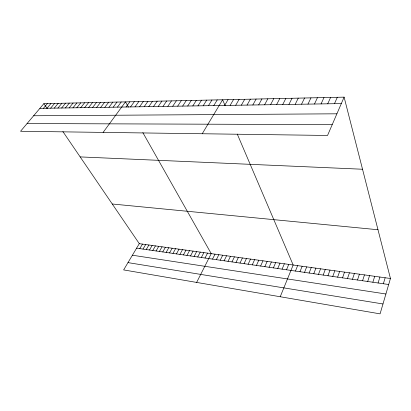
<?xml version="1.0" encoding="UTF-8"?>
<svg xmlns="http://www.w3.org/2000/svg" width="411" height="411" viewBox="0 0 411 411"><rect width="100%" height="100%" fill="white"/><g stroke="black" fill="none" stroke-linecap="round" stroke-linejoin="round"><path stroke-width="0.62" d="M344.105 97.14L327.541 135.46L20.55 131.268L43.859 103.654L344.105 97.14L390.45 278.494L380.077 313.86L123.639 269.914L139.298 243.661L62.888 131.566M383.36 283.749L385.153 277.759M378.089 282.989L379.913 277.029M372.869 282.234L374.714 276.31M367.696 281.489L369.566 275.596M362.569 280.749L364.465 274.887M357.488 280.019L359.409 274.188M352.453 279.29L354.4 273.495M347.465 278.571L349.432 272.806M342.522 277.857L344.516 272.123M337.626 277.153L339.635 271.445M332.771 276.454L334.806 270.777M327.957 275.76L330.012 270.109M323.19 275.072L325.265 269.452M318.463 274.389L320.559 268.799M313.778 273.716L315.895 268.152M309.134 273.043L311.271 267.51M304.53 272.38L306.688 266.878M299.968 271.722L302.147 266.246M295.447 271.07L297.641 265.619M280.225 296.747L293.171 265.003L237.281 134.114M286.513 269.78L288.743 264.386M282.105 269.143L284.35 263.78M277.733 268.517L279.999 263.174M273.402 267.89L275.678 262.578M269.102 267.268L271.399 261.982M264.843 266.657L267.155 261.391M334.477 103.7L337.313 97.289M260.615 266.045L262.942 260.81M256.428 265.444L258.766 260.23M327.726 103.808L330.603 97.433M252.272 264.843L254.625 259.654M321.058 103.916L323.976 97.577M248.146 264.247L250.52 259.084M244.062 263.657L246.446 258.519M314.477 104.019L317.431 97.72M240.009 263.076L242.403 257.959M235.986 262.495L238.395 257.404M307.967 104.122L310.963 97.859M231.994 261.92L234.424 256.854M228.038 261.35L230.479 256.305M224.118 260.785L226.569 255.765M301.546 104.224L304.577 97.998M220.224 260.22L222.685 255.226M295.196 104.322L298.263 98.137M216.361 259.665L218.837 254.692M212.528 259.11L215.015 254.162M288.928 104.425L292.026 98.27M196.633 282.424L211.228 253.633L142.853 132.63M205.027 258.031L207.54 253.125M282.732 104.522L285.866 98.404M201.359 257.502L203.877 252.616M276.608 104.62L279.778 98.537M197.712 256.973L200.244 252.113M194.1 256.454L196.638 251.614M190.509 255.935L193.062 251.116M270.556 104.713L273.757 98.666M186.948 255.421L189.512 250.623M183.414 254.912L185.988 250.135M264.581 104.81L267.813 98.794M179.91 254.409L182.489 249.652M258.673 104.903L261.93 98.923M176.427 253.906L179.016 249.169M172.974 253.407L175.574 248.691M252.832 104.995L256.12 99.051M169.543 252.914L172.152 248.218M166.142 252.421L168.757 247.746M247.057 105.088L250.376 99.174M162.761 251.933L165.386 247.278M241.349 105.175L244.699 99.298M159.406 251.45L162.042 246.816M156.082 250.972L158.723 246.353M152.774 250.494L155.425 245.896M235.709 105.262L239.084 99.421M149.496 250.022L152.152 245.444M230.134 105.355L233.53 99.539M146.239 249.549L148.905 244.992M143.007 249.087L145.679 244.545M139.797 248.624L142.473 244.098M224.617 105.442L228.043 99.657M202.238 133.75L222.613 99.775L225.12 105.637M213.777 105.612L217.249 99.894M208.444 105.694L211.937 100.007M203.173 105.781L206.687 100.125M197.958 105.863L201.493 100.233M192.8 105.946L196.355 100.346M187.699 106.023L191.274 100.459M182.648 106.105L186.25 100.567M177.66 106.182L181.277 100.674M172.718 106.259L176.355 100.782M167.832 106.336L171.485 100.885M162.997 106.413L166.666 100.988M158.214 106.49L161.898 101.096M153.478 106.567L157.182 101.198M148.792 106.639L152.512 101.296M144.158 106.711L147.893 101.399M139.57 106.783L143.316 101.496M135.029 106.855L138.79 101.594M130.534 106.927L134.31 101.692M126.085 106.999L129.871 101.789M103.12 132.393L125.478 101.882L128.453 107.148M117.402 107.137L121.214 101.974M113.164 107.204L116.986 102.067M108.966 107.271L112.804 102.159M104.815 107.333L108.658 102.247M100.7 107.399L104.553 102.339M96.626 107.466L100.49 102.426M92.588 107.528L96.462 102.514M88.591 107.59L92.475 102.601M84.63 107.656L88.524 102.683M80.71 107.718L84.609 102.771M76.821 107.78L80.731 102.853M72.973 107.836L76.888 102.94M69.161 107.898L73.086 103.022M65.385 107.959L69.315 103.104M61.64 108.016L65.575 103.182M57.93 108.078L61.876 103.264M54.257 108.134L58.208 103.341M50.615 108.191L54.571 103.423M47.008 108.247L50.969 103.5M43.427 108.304L47.399 103.577M39.888 108.36L341.315 103.593M33.635 115.763L336.902 113.806M27.064 123.552L332.216 124.636M80.16 156.904L362.528 169.24M112.265 204L377.992 229.744M139.298 243.661L390.45 278.494M136.611 248.162L388.683 284.515M132.399 255.221L385.903 293.993M127.991 262.614L382.98 303.965M43.859 103.654L47.106 108.417"/></g></svg>
